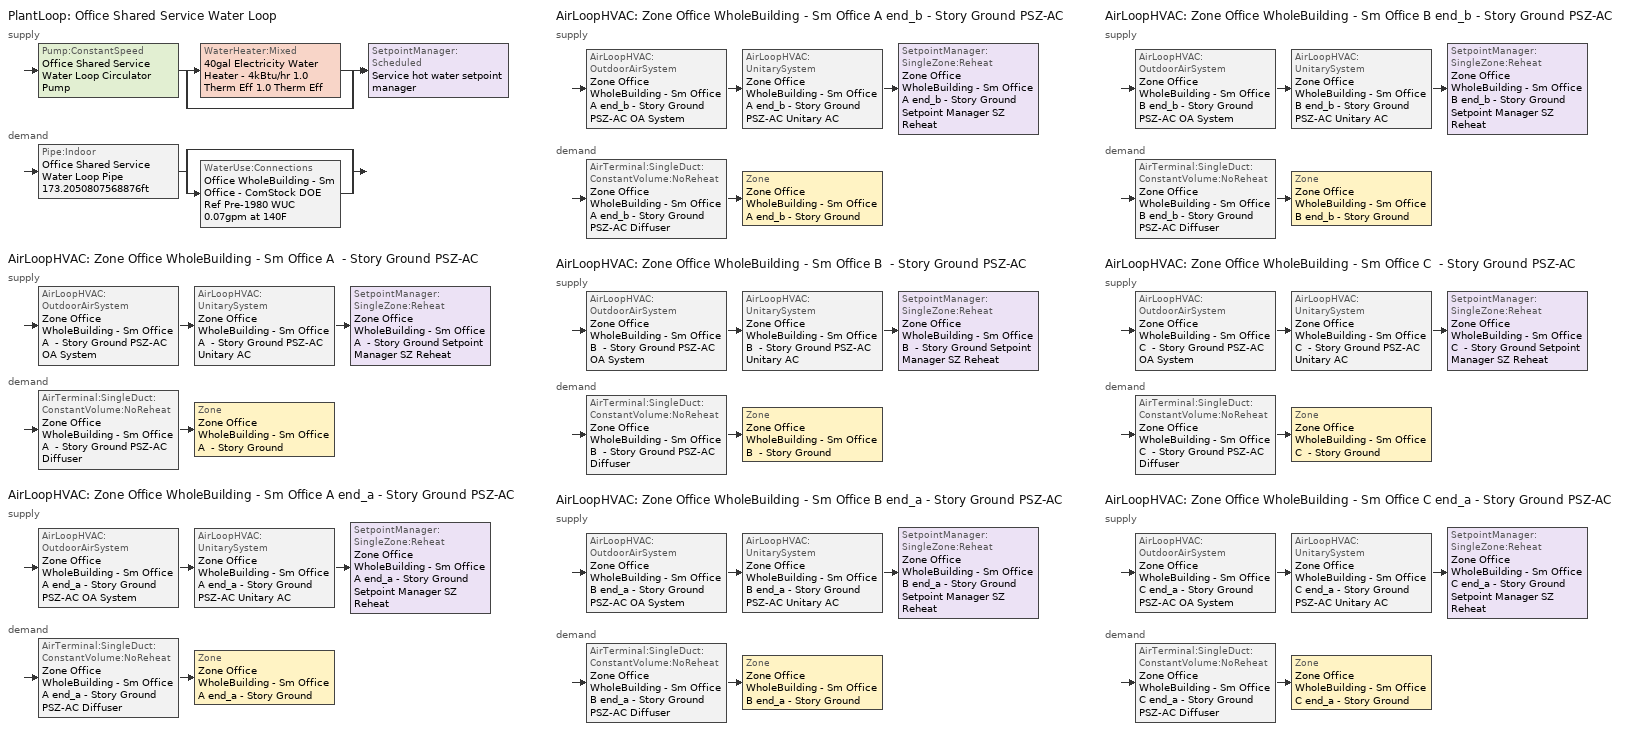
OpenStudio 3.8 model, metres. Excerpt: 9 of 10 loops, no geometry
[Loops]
PlantLoop 'Office Shared Service Water Loop'
 supply: Pump:ConstantSpeed 'Office Shared Service Water Loop Circulator Pump' > split
  | WaterHeater:Mixed '40gal Electricity Water Heater - 4kBtu/hr 1.0 Therm Eff 1.0 Therm Eff'
  | bypass
  join > SetpointManager:Scheduled 'Service hot water setpoint manager'
 demand: Pipe:Indoor 'Office Shared Service Water Loop Pipe 173.2050807568876ft' > split
  | bypass
  | WaterUse:Connections 'Office WholeBuilding - Sm Office - ComStock DOE Ref Pre-1980 WUC 0.07gpm at 140F'
AirLoopHVAC 'Zone Office WholeBuilding - Sm Office A  - Story Ground PSZ-AC'
 supply: AirLoopHVAC:OutdoorAirSystem 'Zone Office WholeBuilding - Sm Office A  - Story Ground PSZ-AC OA System' > AirLoopHVAC:UnitarySystem 'Zone Office WholeBuilding - Sm Office A  - Story Ground PSZ-AC Unitary AC' > SetpointManager:SingleZone:Reheat 'Zone Office WholeBuilding - Sm Office A  - Story Ground Setpoint Manager SZ Reheat'
 demand: AirTerminal:SingleDuct:ConstantVolume:NoReheat 'Zone Office WholeBuilding - Sm Office A  - Story Ground PSZ-AC Diffuser' > Zone 'Zone Office WholeBuilding - Sm Office A  - Story Ground'
AirLoopHVAC 'Zone Office WholeBuilding - Sm Office A end_a - Story Ground PSZ-AC'
 supply: AirLoopHVAC:OutdoorAirSystem 'Zone Office WholeBuilding - Sm Office A end_a - Story Ground PSZ-AC OA System' > AirLoopHVAC:UnitarySystem 'Zone Office WholeBuilding - Sm Office A end_a - Story Ground PSZ-AC Unitary AC' > SetpointManager:SingleZone:Reheat 'Zone Office WholeBuilding - Sm Office A end_a - Story Ground Setpoint Manager SZ Reheat'
 demand: AirTerminal:SingleDuct:ConstantVolume:NoReheat 'Zone Office WholeBuilding - Sm Office A end_a - Story Ground PSZ-AC Diffuser' > Zone 'Zone Office WholeBuilding - Sm Office A end_a - Story Ground'
AirLoopHVAC 'Zone Office WholeBuilding - Sm Office A end_b - Story Ground PSZ-AC'
 supply: AirLoopHVAC:OutdoorAirSystem 'Zone Office WholeBuilding - Sm Office A end_b - Story Ground PSZ-AC OA System' > AirLoopHVAC:UnitarySystem 'Zone Office WholeBuilding - Sm Office A end_b - Story Ground PSZ-AC Unitary AC' > SetpointManager:SingleZone:Reheat 'Zone Office WholeBuilding - Sm Office A end_b - Story Ground Setpoint Manager SZ Reheat'
 demand: AirTerminal:SingleDuct:ConstantVolume:NoReheat 'Zone Office WholeBuilding - Sm Office A end_b - Story Ground PSZ-AC Diffuser' > Zone 'Zone Office WholeBuilding - Sm Office A end_b - Story Ground'
AirLoopHVAC 'Zone Office WholeBuilding - Sm Office B  - Story Ground PSZ-AC'
 supply: AirLoopHVAC:OutdoorAirSystem 'Zone Office WholeBuilding - Sm Office B  - Story Ground PSZ-AC OA System' > AirLoopHVAC:UnitarySystem 'Zone Office WholeBuilding - Sm Office B  - Story Ground PSZ-AC Unitary AC' > SetpointManager:SingleZone:Reheat 'Zone Office WholeBuilding - Sm Office B  - Story Ground Setpoint Manager SZ Reheat'
 demand: AirTerminal:SingleDuct:ConstantVolume:NoReheat 'Zone Office WholeBuilding - Sm Office B  - Story Ground PSZ-AC Diffuser' > Zone 'Zone Office WholeBuilding - Sm Office B  - Story Ground'
AirLoopHVAC 'Zone Office WholeBuilding - Sm Office B end_a - Story Ground PSZ-AC'
 supply: AirLoopHVAC:OutdoorAirSystem 'Zone Office WholeBuilding - Sm Office B end_a - Story Ground PSZ-AC OA System' > AirLoopHVAC:UnitarySystem 'Zone Office WholeBuilding - Sm Office B end_a - Story Ground PSZ-AC Unitary AC' > SetpointManager:SingleZone:Reheat 'Zone Office WholeBuilding - Sm Office B end_a - Story Ground Setpoint Manager SZ Reheat'
 demand: AirTerminal:SingleDuct:ConstantVolume:NoReheat 'Zone Office WholeBuilding - Sm Office B end_a - Story Ground PSZ-AC Diffuser' > Zone 'Zone Office WholeBuilding - Sm Office B end_a - Story Ground'
AirLoopHVAC 'Zone Office WholeBuilding - Sm Office B end_b - Story Ground PSZ-AC'
 supply: AirLoopHVAC:OutdoorAirSystem 'Zone Office WholeBuilding - Sm Office B end_b - Story Ground PSZ-AC OA System' > AirLoopHVAC:UnitarySystem 'Zone Office WholeBuilding - Sm Office B end_b - Story Ground PSZ-AC Unitary AC' > SetpointManager:SingleZone:Reheat 'Zone Office WholeBuilding - Sm Office B end_b - Story Ground Setpoint Manager SZ Reheat'
 demand: AirTerminal:SingleDuct:ConstantVolume:NoReheat 'Zone Office WholeBuilding - Sm Office B end_b - Story Ground PSZ-AC Diffuser' > Zone 'Zone Office WholeBuilding - Sm Office B end_b - Story Ground'
AirLoopHVAC 'Zone Office WholeBuilding - Sm Office C  - Story Ground PSZ-AC'
 supply: AirLoopHVAC:OutdoorAirSystem 'Zone Office WholeBuilding - Sm Office C  - Story Ground PSZ-AC OA System' > AirLoopHVAC:UnitarySystem 'Zone Office WholeBuilding - Sm Office C  - Story Ground PSZ-AC Unitary AC' > SetpointManager:SingleZone:Reheat 'Zone Office WholeBuilding - Sm Office C  - Story Ground Setpoint Manager SZ Reheat'
 demand: AirTerminal:SingleDuct:ConstantVolume:NoReheat 'Zone Office WholeBuilding - Sm Office C  - Story Ground PSZ-AC Diffuser' > Zone 'Zone Office WholeBuilding - Sm Office C  - Story Ground'
AirLoopHVAC 'Zone Office WholeBuilding - Sm Office C end_a - Story Ground PSZ-AC'
 supply: AirLoopHVAC:OutdoorAirSystem 'Zone Office WholeBuilding - Sm Office C end_a - Story Ground PSZ-AC OA System' > AirLoopHVAC:UnitarySystem 'Zone Office WholeBuilding - Sm Office C end_a - Story Ground PSZ-AC Unitary AC' > SetpointManager:SingleZone:Reheat 'Zone Office WholeBuilding - Sm Office C end_a - Story Ground Setpoint Manager SZ Reheat'
 demand: AirTerminal:SingleDuct:ConstantVolume:NoReheat 'Zone Office WholeBuilding - Sm Office C end_a - Story Ground PSZ-AC Diffuser' > Zone 'Zone Office WholeBuilding - Sm Office C end_a - Story Ground'
[SizingPeriod:DesignDay] Barometric Pressure {Pa}=101229; Rain Indicator=No; Snow Indicator=No; Day of Month=21; Daylight Saving Time Indicator=No; Humidity Condition Type=Wetbulb; Dry-Bulb Temperature Range Modifier Type=DefaultMultipliers
Name | Maximum Dry-Bulb Temperature {C} | Daily Dry-Bulb Temperature Range {deltaC} | Wind Speed {m/s} | Wind Direction {deg} | Sky Clearness | Month | Day Type | Wetbulb or DewPoint at Maximum Dry-Bulb {C} | Solar Model Indicator | ASHRAE Clear Sky Optical Depth for Beam Irradiance | ASHRAE Clear Sky Optical Depth for Diffuse Irradiance
Mobile Downtown Ann Htg 99% Condns DB 1 | 0.9 | 0 | 3.1 | 350 | 0 | 1 | WinterDesignDay | 0.9 | ASHRAEClearSky
Mobile Downtown Ann Htg 99.6% Condns DB 1 | -2 | 0 | 3.1 | 350 | 0 | 1 | WinterDesignDay | -2 | ASHRAEClearSky
Mobile Downtown Ann Htg Wind 99% Condns WS=>MCDB 1 | 9.7 | 0 | 9.2 | 350 | 0 | 1 | WinterDesignDay | 9.7 | ASHRAEClearSky
Mobile Downtown April .4% Condns DB=>MCWB 1 | 28.8 | 9.9 | 3.3 | 160 |  | 4 | SummerDesignDay | 21.3 | ASHRAETau | 0.377 | 2.407
Mobile Downtown April .4% Condns WB=>MCDB 1 | 26.5 | 9.9 | 3.3 | 160 |  | 4 | SummerDesignDay | 23.6 | ASHRAETau | 0.377 | 2.407
Mobile Downtown August .4% Condns DB=>MCWB 1 | 35.2 | 8.6 | 3.3 | 160 |  | 8 | SummerDesignDay | 26.5 | ASHRAETau | 0.428 | 2.327
Mobile Downtown August .4% Condns WB=>MCDB 1 | 32.6 | 8.6 | 3.3 | 160 |  | 8 | SummerDesignDay | 28.5 | ASHRAETau | 0.428 | 2.327
Mobile Downtown December .4% Condns DB=>MCWB 1 | 24.2 | 9.9 | 3.3 | 160 |  | 12 | SummerDesignDay | 20.3 | ASHRAETau | 0.366 | 2.597
Mobile Downtown December .4% Condns WB=>MCDB 1 | 23.6 | 9.9 | 3.3 | 160 |  | 12 | SummerDesignDay | 22.2 | ASHRAETau | 0.366 | 2.597
Mobile Downtown February .4% Condns DB=>MCWB 1 | 23.9 | 10.1 | 3.3 | 160 |  | 2 | SummerDesignDay | 17.7 | ASHRAETau | 0.358 | 2.575
Mobile Downtown February .4% Condns WB=>MCDB 1 | 22.2 | 10.1 | 3.3 | 160 |  | 2 | SummerDesignDay | 20.2 | ASHRAETau | 0.358 | 2.575
Mobile Downtown January .4% Condns DB=>MCWB 1 | 22.5 | 9.8 | 3.3 | 160 |  | 1 | SummerDesignDay | 18.6 | ASHRAETau | 0.362 | 2.607
Mobile Downtown January .4% Condns WB=>MCDB 1 | 21.5 | 9.8 | 3.3 | 160 |  | 1 | SummerDesignDay | 20.5 | ASHRAETau | 0.362 | 2.607
Mobile Downtown July .4% Condns DB=>MCWB 1 | 35.2 | 8.5 | 3.3 | 160 |  | 7 | SummerDesignDay | 25.9 | ASHRAETau | 0.455 | 2.213
Mobile Downtown July .4% Condns WB=>MCDB 1 | 32.2 | 8.5 | 3.3 | 160 |  | 7 | SummerDesignDay | 28 | ASHRAETau | 0.455 | 2.213
Mobile Downtown June .4% Condns DB=>MCWB 1 | 35.1 | 8.7 | 3.3 | 160 |  | 6 | SummerDesignDay | 24.9 | ASHRAETau | 0.392 | 2.383
Mobile Downtown June .4% Condns WB=>MCDB 1 | 32.1 | 8.7 | 3.3 | 160 |  | 6 | SummerDesignDay | 27.7 | ASHRAETau | 0.392 | 2.383
Mobile Downtown March .4% Condns DB=>MCWB 1 | 27 | 10.3 | 3.3 | 160 |  | 3 | SummerDesignDay | 18.3 | ASHRAETau | 0.368 | 2.506
Mobile Downtown March .4% Condns WB=>MCDB 1 | 23.6 | 10.3 | 3.3 | 160 |  | 3 | SummerDesignDay | 21.8 | ASHRAETau | 0.368 | 2.506
Mobile Downtown May .4% Condns DB=>MCWB 1 | 32.8 | 9.5 | 3.3 | 160 |  | 5 | SummerDesignDay | 22 | ASHRAETau | 0.371 | 2.408
[Construction]
Copper pipe 0.75in type L with 0.5in fiberglass batt: Fiberglass batt 0.5in, Copper pipe 0.75in type L
[Material] Roughness=Smooth; Thermal Absorptance=0.9; Solar Absorptance=0.7; Visible Absorptance=0.7
Name | Thickness {m} | Conductivity {W/m-K} | Density {kg/m3} | Specific Heat {J/kg-K}
Copper pipe 0.75in type L | 0.001143 | 386 | 8906.27 | 385.1856
Fiberglass batt 0.5in | 0.0127 | 0.0663448 | 11.2129 | 837.36
[Sizing:Zone] Zone Cooling Design Supply Air Temperature Input Method=SupplyAirTemperature; Zone Cooling Design Supply Air Temperature {C}=12.7778; Zone Cooling Design Supply Air Temperature Difference {deltaC}=11.11; Zone Heating Design Supply Air Temperature Input Method=SupplyAirTemperature; Zone Heating Design Supply Air Temperature {C}=50; Zone Heating Design Supply Air Temperature Difference {deltaC}=11.11; Zone Cooling Design Supply Air Humidity Ratio {kg-H2O/kg-air}=0.0085; Zone Heating Design Supply Air Humidity Ratio {kg-H2O/kg-air}=0.008; Cooling Design Air Flow Method=DesignDay; Heating Design Air Flow Method=DesignDay; Account for Dedicated Outdoor Air System=No; Dedicated Outdoor Air System Control Strategy=NeutralSupplyAir; Dedicated Outdoor Air Low Setpoint Temperature for Design {C}=autosize; Dedicated Outdoor Air High Setpoint Temperature for Design {C}=autosize; Zone Load Sizing Method=Sensible Load Only No Latent Load; Zone Latent Cooling Design Supply Air Humidity Ratio Input Method=HumidityRatioDifference; Zone Cooling Design Supply Air Humidity Ratio Difference {kgWater/kgDryAir}=0.005; Zone Latent Heating Design Supply Air Humidity Ratio Input Method=HumidityRatioDifference; Zone Humidification Design Supply Air Humidity Ratio Difference {kgWater/kgDryAir}=0.005
Zone Office WholeBuilding - Sm Office A end_a - Story Ground; Zone Office WholeBuilding - Sm Office B end_a - Story Ground; Zone Office WholeBuilding - Sm Office C end_a - Story Ground; Zone Office WholeBuilding - Sm Office A  - Story Ground; Zone Office WholeBuilding - Sm Office B  - Story Ground; Zone Office WholeBuilding - Sm Office C  - Story Ground; Zone Office WholeBuilding - Sm Office A end_b - Story Ground; Zone Office WholeBuilding - Sm Office B end_b - Story Ground
[Zone equipment]
Zone Office WholeBuilding - Sm Office A end_a - Story Ground: Zone Office WholeBuilding - Sm Office A end_a - Story Ground PSZ-AC Diffuser
Zone Office WholeBuilding - Sm Office B end_a - Story Ground: Zone Office WholeBuilding - Sm Office B end_a - Story Ground PSZ-AC Diffuser
Zone Office WholeBuilding - Sm Office C end_a - Story Ground: Zone Office WholeBuilding - Sm Office C end_a - Story Ground PSZ-AC Diffuser
Zone Office WholeBuilding - Sm Office A  - Story Ground: Zone Office WholeBuilding - Sm Office A  - Story Ground PSZ-AC Diffuser
Zone Office WholeBuilding - Sm Office B  - Story Ground: Zone Office WholeBuilding - Sm Office B  - Story Ground PSZ-AC Diffuser
Zone Office WholeBuilding - Sm Office C  - Story Ground: Zone Office WholeBuilding - Sm Office C  - Story Ground PSZ-AC Diffuser
Zone Office WholeBuilding - Sm Office A end_b - Story Ground: Zone Office WholeBuilding - Sm Office A end_b - Story Ground PSZ-AC Diffuser
Zone Office WholeBuilding - Sm Office B end_b - Story Ground: Zone Office WholeBuilding - Sm Office B end_b - Story Ground PSZ-AC Diffuser
[WaterUse:Connections]
Office WholeBuilding - Sm Office - ComStock DOE Ref Pre-1980 WUC 0.07gpm at 140F: Drain Water Heat Exchanger Type=None; Drain Water Heat Exchanger Destination=Plant; Water Use Equipment Name 1=Office WholeBuilding - Sm Office - ComStock DOE Ref Pre-1980 Service Water Use 0.07gpm at 140F
[WaterUse:Equipment:Definition]
Office WholeBuilding - Sm Office - ComStock DOE Ref Pre-1980 Service Water Use Def 0.07gpm: Peak Flow Rate {m3/s}=4.30004e-06; Target Temperature Schedule=Mixed Water At Faucet Temp - 140F; Sensible Fraction Schedule=Fraction Sensible - 0.2; Latent Fraction Schedule=Fraction Latent - 0.05
[WaterUse:Equipment]
Office WholeBuilding - Sm Office - ComStock DOE Ref Pre-1980 Service Water Use 0.07gpm at 140F: Water Use Equipment Definition=Office WholeBuilding - Sm Office - ComStock DOE Ref Pre-1980 Service Water Use Def 0.07gpm; Flow Rate Fraction Schedule=OfficeSmall BLDG_SWH_SCH
[PlantLoop]
Office Shared Service Water Loop: Glycol Concentration=0; Maximum Loop Temperature {C}=60; Minimum Loop Temperature {C}=10; Maximum Loop Flow Rate {m3/s}=4.30004e-06; Plant Loop Volume {m3}=0.000516005; Load Distribution Scheme=Optimal
[Sizing:Plant]
Office Shared Service Water Loop: Loop Type=Heating; Design Loop Exit Temperature {C}=60; Loop Design Temperature Difference {deltaC}=5; Sizing Option=NonCoincident; Zone Timesteps in Averaging Window=1; Coincident Sizing Factor Mode=None
[SetpointManager:Scheduled]
Service hot water setpoint manager: Control Variable=Temperature; Schedule=Service Water Loop Temp - 140F; Setpoint Node or NodeList=Office Shared Service Water Loop Supply Outlet Node
[Pump:ConstantSpeed]
Office Shared Service Water Loop Circulator Pump: Rated Flow Rate {m3/s}=4.30004e-06; Rated Pump Head {Pa}=29890.7; Rated Power Consumption {W}=0.235405; Motor Efficiency=0.7; Fraction of Motor Inefficiencies to Fluid Stream=0; Pump Control Type=Intermittent; Design Power Sizing Method=PowerPerFlowPerPressure; Design Electric Power per Unit Flow Rate {W/(m3/s)}=348701.1; Design Shaft Power per Unit Flow Rate per Unit Head {W-s/m3-Pa}=1.28205
[WaterHeater:Mixed]
40gal Electricity Water Heater - 4kBtu/hr 1.0 Therm Eff 1.0 Therm Eff: Tank Volume {m3}=0.151416; Setpoint Temperature Schedule=Service Water Loop Temp - 140F; Deadband Temperature Difference {deltaC}=2; Maximum Temperature Limit {C}=60; Heater Control Type=Cycle; Heater Maximum Capacity {W}=1258.42; Heater Fuel Type=Electricity; Heater Thermal Efficiency=1; Off Cycle Parasitic Fuel Consumption Rate {W}=0; Off Cycle Parasitic Fuel Type=Electricity; Off Cycle Parasitic Heat Fraction to Tank=0; On Cycle Parasitic Fuel Consumption Rate {W}=0; On Cycle Parasitic Fuel Type=Electricity; On Cycle Parasitic Heat Fraction to Tank=0; Ambient Temperature Indicator=Schedule; Ambient Temperature Schedule=Water Heater Ambient Temp Schedule - 70.0f; Off Cycle Loss Coefficient to Ambient Temperature {W/K}=1.87331; On Cycle Loss Coefficient to Ambient Temperature {W/K}=1.87331; Use Side Effectiveness=1; Source Side Effectiveness=1; Use Side Design Flow Rate {m3/s}=autosize; Source Side Design Flow Rate {m3/s}=autosize; Indirect Water Heating Recovery Time {hr}=1.5; Source Side Flow Control Mode=IndirectHeatPrimarySetpoint
[WaterHeater:Sizing]
40gal Electricity Water Heater - 4kBtu/hr 1.0 Therm Eff 1.0 Therm Eff: Design Mode=PeakDraw; Time Storage Can Meet Peak Draw {hr}=0.538503; Time for Tank Recovery {hr}=0; Nominal Tank Volume for Autosizing Plant Connections {m3}=1
[Pipe:Indoor]
Office Shared Service Water Loop Pipe 173.2050807568876ft: Construction=Copper pipe 0.75in type L with 0.5in fiberglass batt; Environment Type=Schedule; Ambient Temperature Schedule=Temporary Pipe Indoor Ambient Temp 93.0F; Ambient Air Velocity Schedule=Office Shared Service Water Loop Piping Air Velocity - 0.67mph; Pipe Inside Diameter {m}=0.019939; Pipe Length {m}=52.7929
[AirLoopHVAC] Design Return Air Flow Fraction of Supply Air Flow=1
Name | Availability Schedule | Design Supply Air Flow Rate {m3/s}
Zone Office WholeBuilding - Sm Office A  - Story Ground PSZ-AC | Zone Office WholeBuilding - Sm Office A  - Story Ground PSZ-AC_constant_night_fan_schedule | 0.681288
Zone Office WholeBuilding - Sm Office A end_a - Story Ground PSZ-AC | Zone Office WholeBuilding - Sm Office A end_a - Story Ground PSZ-AC_constant_night_fan_schedule | 0.153279
Zone Office WholeBuilding - Sm Office A end_b - Story Ground PSZ-AC | Zone Office WholeBuilding - Sm Office A end_b - Story Ground PSZ-AC_constant_night_fan_schedule | 0.145256
Zone Office WholeBuilding - Sm Office B  - Story Ground PSZ-AC | Zone Office WholeBuilding - Sm Office B  - Story Ground PSZ-AC_constant_night_fan_schedule | 0.843663
Zone Office WholeBuilding - Sm Office B end_a - Story Ground PSZ-AC | Zone Office WholeBuilding - Sm Office B end_a - Story Ground PSZ-AC_constant_night_fan_schedule | 0.245352
Zone Office WholeBuilding - Sm Office B end_b - Story Ground PSZ-AC | Zone Office WholeBuilding - Sm Office B end_b - Story Ground PSZ-AC_constant_night_fan_schedule | 0.205702
Zone Office WholeBuilding - Sm Office C  - Story Ground PSZ-AC | Zone Office WholeBuilding - Sm Office C  - Story Ground PSZ-AC_constant_night_fan_schedule | 0.652235
Zone Office WholeBuilding - Sm Office C end_a - Story Ground PSZ-AC | Zone Office WholeBuilding - Sm Office C end_a - Story Ground PSZ-AC_constant_night_fan_schedule | 0.159586
[Sizing:System] Type of Load to Size On=Sensible; Central Heating Maximum System Air Flow Ratio=1; Preheat Design Temperature {C}=7.22222; Preheat Design Humidity Ratio {kg-H2O/kg-Air}=0.008; Precool Design Temperature {C}=12.7778; Precool Design Humidity Ratio {kg-H2O/kg-Air}=0.008; Central Cooling Design Supply Air Temperature {C}=12.7778; Central Heating Design Supply Air Temperature {C}=50; Sizing Option=Coincident; 100% Outdoor Air in Cooling=No; 100% Outdoor Air in Heating=No; Central Cooling Design Supply Air Humidity Ratio {kg-H2O/kg-Air}=0.0085; Central Heating Design Supply Air Humidity Ratio {kg-H2O/kg-Air}=0.008; Cooling Design Air Flow Method=DesignDay; Heating Design Air Flow Method=DesignDay; System Outdoor Air Method=ZoneSum; Zone Maximum Outdoor Air Fraction=1; Cooling Supply Air Flow Rate Per Floor Area {m3/s-m2}=0.00996765; Cooling Fraction of Autosized Cooling Supply Air Flow Rate=1; Cooling Supply Air Flow Rate Per Unit Cooling Capacity {m3/s-W}=3.94755e-05; Heating Supply Air Flow Rate Per Floor Area {m3/s-m2}=0.00996765; Heating Fraction of Autosized Heating Supply Air Flow Rate=1; Heating Fraction of Autosized Cooling Supply Air Flow Rate=1; Heating Supply Air Flow Rate Per Unit Heating Capacity {m3/s-W}=3.15882e-05; Cooling Design Capacity Method=CoolingDesignCapacity; Cooling Design Capacity Per Floor Area {W/m2}=234.7; Fraction of Autosized Cooling Design Capacity=1; Heating Design Capacity Method=HeatingDesignCapacity; Heating Design Capacity Per Floor Area {W/m2}=157; Fraction of Autosized Heating Design Capacity=1; Central Cooling Capacity Control Method=OnOff; Occupant Diversity=1
Name | Design Outdoor Air Flow Rate {m3/s} | Cooling Design Capacity {W} | Heating Design Capacity {W}
Zone Office WholeBuilding - Sm Office A  - Story Ground PSZ-AC | 0.681288 | 9926.13 | 6799.46
Zone Office WholeBuilding - Sm Office A end_a - Story Ground PSZ-AC | 0.153279 | 2183.29 | 1523.77
Zone Office WholeBuilding - Sm Office A end_b - Story Ground PSZ-AC | 0.145256 | 2076.85 | 1522.12
Zone Office WholeBuilding - Sm Office B  - Story Ground PSZ-AC | 0.843663 | 13179.12 | 8994.13
Zone Office WholeBuilding - Sm Office B end_a - Story Ground PSZ-AC | 0.245352 | 3562.98 | 2331.31
Zone Office WholeBuilding - Sm Office B end_b - Story Ground PSZ-AC | 0.205702 | 3015.24 | 2327.72
Zone Office WholeBuilding - Sm Office C  - Story Ground PSZ-AC | 0.652235 | 9533.97 | 6788.9
Zone Office WholeBuilding - Sm Office C end_a - Story Ground PSZ-AC | 0.159586 | 2272.92 | 1522.12
[SetpointManager:SingleZone:Reheat] Minimum Supply Air Temperature {C}=12.7778; Maximum Supply Air Temperature {C}=50
Name | Control Zone | Setpoint Node or NodeList
Zone Office WholeBuilding - Sm Office A  - Story Ground Setpoint Manager SZ Reheat | Zone Office WholeBuilding - Sm Office A  - Story Ground | Zone Office WholeBuilding - Sm Office A  - Story Ground PSZ-AC Supply Outlet Node
Zone Office WholeBuilding - Sm Office A end_a - Story Ground Setpoint Manager SZ Reheat | Zone Office WholeBuilding - Sm Office A end_a - Story Ground | Zone Office WholeBuilding - Sm Office A end_a - Story Ground PSZ-AC Supply Outlet Node
Zone Office WholeBuilding - Sm Office A end_b - Story Ground Setpoint Manager SZ Reheat | Zone Office WholeBuilding - Sm Office A end_b - Story Ground | Zone Office WholeBuilding - Sm Office A end_b - Story Ground PSZ-AC Supply Outlet Node
Zone Office WholeBuilding - Sm Office B  - Story Ground Setpoint Manager SZ Reheat | Zone Office WholeBuilding - Sm Office B  - Story Ground | Zone Office WholeBuilding - Sm Office B  - Story Ground PSZ-AC Supply Outlet Node
Zone Office WholeBuilding - Sm Office B end_a - Story Ground Setpoint Manager SZ Reheat | Zone Office WholeBuilding - Sm Office B end_a - Story Ground | Zone Office WholeBuilding - Sm Office B end_a - Story Ground PSZ-AC Supply Outlet Node
Zone Office WholeBuilding - Sm Office B end_b - Story Ground Setpoint Manager SZ Reheat | Zone Office WholeBuilding - Sm Office B end_b - Story Ground | Zone Office WholeBuilding - Sm Office B end_b - Story Ground PSZ-AC Supply Outlet Node
Zone Office WholeBuilding - Sm Office C  - Story Ground Setpoint Manager SZ Reheat | Zone Office WholeBuilding - Sm Office C  - Story Ground | Zone Office WholeBuilding - Sm Office C  - Story Ground PSZ-AC Supply Outlet Node
Zone Office WholeBuilding - Sm Office C end_a - Story Ground Setpoint Manager SZ Reheat | Zone Office WholeBuilding - Sm Office C end_a - Story Ground | Zone Office WholeBuilding - Sm Office C end_a - Story Ground PSZ-AC Supply Outlet Node
[Coil:Heating:Electric] Efficiency=1
Name | Availability Schedule | Nominal Capacity {W}
Zone Office WholeBuilding - Sm Office A  - Story Ground PSZ-AC Electric Htg Coil | Always On Discrete | 27280.5
Zone Office WholeBuilding - Sm Office A  - Story Ground PSZ-AC No Heat; Zone Office WholeBuilding - Sm Office A end_a - Story Ground PSZ-AC No Heat; Zone Office WholeBuilding - Sm Office A end_b - Story Ground PSZ-AC No Heat; Zone Office WholeBuilding - Sm Office B  - Story Ground PSZ-AC No Heat; Zone Office WholeBuilding - Sm Office B end_a - Story Ground PSZ-AC No Heat; Zone Office WholeBuilding - Sm Office B end_b - Story Ground PSZ-AC No Heat; Zone Office WholeBuilding - Sm Office C  - Story Ground PSZ-AC No Heat; Zone Office WholeBuilding - Sm Office C end_a - Story Ground PSZ-AC No Heat | Always Off Discrete | 0
Zone Office WholeBuilding - Sm Office A end_a - Story Ground PSZ-AC Electric Htg Coil | Always On Discrete | 6033.99
Zone Office WholeBuilding - Sm Office A end_b - Story Ground PSZ-AC Electric Htg Coil | Always On Discrete | 5732.18
Zone Office WholeBuilding - Sm Office B  - Story Ground PSZ-AC Electric Htg Coil | Always On Discrete | 35177.4
Zone Office WholeBuilding - Sm Office B end_a - Story Ground PSZ-AC Electric Htg Coil | Always On Discrete | 9787.56
Zone Office WholeBuilding - Sm Office B end_b - Story Ground PSZ-AC Electric Htg Coil | Always On Discrete | 8296.1
Zone Office WholeBuilding - Sm Office C  - Story Ground PSZ-AC Electric Htg Coil | Always On Discrete | 26187.7
Zone Office WholeBuilding - Sm Office C end_a - Story Ground PSZ-AC Electric Htg Coil | Always On Discrete | 6271.22
[Coil:Cooling:DX:SingleSpeed] Availability Schedule=Always On Discrete; Rated Evaporator Fan Power Per Volume Flow Rate 2017 {W/(m3/s)}=773.3; Rated Evaporator Fan Power Per Volume Flow Rate 2023 {W/(m3/s)}=934.4; Total Cooling Capacity Function of Temperature Curve=PSZ-AC_Unitary_PackagecoolCapFT; Total Cooling Capacity Function of Flow Fraction Curve=PSZ-AC_Unitary_PackagecoolFFF; Energy Input Ratio Function of Temperature Curve=PSZ-AC DX Unitary Package EIRFT; Energy Input Ratio Function of Flow Fraction Curve=PSZ-AC_Unitary_PackagecoolEIRFFF; Part Load Fraction Correlation Curve=PSZ-AC_Unitary_PackagecoolPLR; Minimum Outdoor Dry-Bulb Temperature for Compressor Operation {C}=-25; Nominal Time for Condensate Removal to Begin {s}=0; Ratio of Initial Moisture Evaporation Rate and Steady State Latent Capacity=0; Maximum Cycling Rate {cycles/hr}=0; Latent Capacity Time Constant {s}=0; Condenser Type=AirCooled; Evaporative Condenser Effectiveness=0.9; Evaporative Condenser Air Flow Rate {m3/s}=autosize; Evaporative Condenser Pump Rated Power Consumption {W}=autosize; Crankcase Heater Capacity {W}=0; Maximum Outdoor Dry-Bulb Temperature for Crankcase Heater Operation {C}=10; Basin Heater Capacity {W/K}=0; Basin Heater Setpoint Temperature {C}=2
Name | Rated Total Cooling Capacity {W} | Rated Sensible Heat Ratio | Rated COP {W/W} | Rated Air Flow Rate {m3/s}
Zone Office WholeBuilding - Sm Office A  - Story Ground PSZ-AC 1spd DX AC Clg Coil 60kBtu/hr 11.06SEER 61kBtu/hr 14.0SEER | 14376.4 | 0.755411 | 4.11713 | 0.681288
Zone Office WholeBuilding - Sm Office A end_a - Story Ground PSZ-AC 1spd DX AC Clg Coil 12kBtu/hr 11.06SEER 12kBtu/hr 14.0SEER | 2878.47 | 0.800081 | 4.11713 | 0.153279
Zone Office WholeBuilding - Sm Office A end_b - Story Ground PSZ-AC 1spd DX AC Clg Coil 12kBtu/hr 11.06SEER 12kBtu/hr 14.0SEER | 2919.89 | 0.773761 | 4.11713 | 0.145256
Zone Office WholeBuilding - Sm Office B  - Story Ground PSZ-AC 1spd DX AC Clg Coil 86kBtu/hr 9.63EER 87kBtu/hr 11.0EER | 19129.7 | 0.730406 | 3.79883 | 0.843663
Zone Office WholeBuilding - Sm Office B end_a - Story Ground PSZ-AC 1spd DX AC Clg Coil 21kBtu/hr 11.06SEER 21kBtu/hr 14.0SEER | 5132.45 | 0.758935 | 4.11713 | 0.245352
Zone Office WholeBuilding - Sm Office B end_b - Story Ground PSZ-AC 1spd DX AC Clg Coil 18kBtu/hr 11.06SEER 18kBtu/hr 14.0SEER | 4203.92 | 0.767794 | 4.11713 | 0.205702
Zone Office WholeBuilding - Sm Office C  - Story Ground PSZ-AC 1spd DX AC Clg Coil 56kBtu/hr 11.06SEER 56kBtu/hr 14.0SEER | 13184.3 | 0.772078 | 4.11713 | 0.652235
Zone Office WholeBuilding - Sm Office C end_a - Story Ground PSZ-AC 1spd DX AC Clg Coil 13kBtu/hr 11.06SEER 13kBtu/hr 14.0SEER | 3151.82 | 0.781152 | 4.11713 | 0.159586
[Fan:OnOff] Availability Schedule=Always On Discrete; Pressure Rise {Pa}=622.722; Motor In Airstream Fraction=1
Name | Fan Total Efficiency | Maximum Flow Rate {m3/s} | Motor Efficiency | Fan Power Ratio Function of Speed Ratio Curve | Fan Efficiency Ratio Function of Speed Ratio Curve
Zone Office WholeBuilding - Sm Office A  - Story Ground PSZ-AC Fan | 0.56225 | 0.681288 | 0.865 | Fan On Off Power Curve | Fan On Off Efficiency Curve
Zone Office WholeBuilding - Sm Office A end_a - Story Ground PSZ-AC Fan | 0.55575 | 0.153279 | 0.855 | Fan On Off Power Curve 1 | Fan On Off Efficiency Curve 1
Zone Office WholeBuilding - Sm Office A end_b - Story Ground PSZ-AC Fan | 0.55575 | 0.145256 | 0.855 | Fan On Off Power Curve 2 | Fan On Off Efficiency Curve 2
Zone Office WholeBuilding - Sm Office B  - Story Ground PSZ-AC Fan | 0.56225 | 0.843663 | 0.865 | Fan On Off Power Curve 3 | Fan On Off Efficiency Curve 3
Zone Office WholeBuilding - Sm Office B end_a - Story Ground PSZ-AC Fan | 0.55575 | 0.245352 | 0.855 | Fan On Off Power Curve 4 | Fan On Off Efficiency Curve 4
Zone Office WholeBuilding - Sm Office B end_b - Story Ground PSZ-AC Fan | 0.55575 | 0.205702 | 0.855 | Fan On Off Power Curve 5 | Fan On Off Efficiency Curve 5
Zone Office WholeBuilding - Sm Office C  - Story Ground PSZ-AC Fan | 0.56225 | 0.652235 | 0.865 | Fan On Off Power Curve 6 | Fan On Off Efficiency Curve 6
Zone Office WholeBuilding - Sm Office C end_a - Story Ground PSZ-AC Fan | 0.55575 | 0.159586 | 0.855 | Fan On Off Power Curve 7 | Fan On Off Efficiency Curve 7
[AirLoopHVAC:UnitarySystem] Control Type=Load; Dehumidification Control Type=None; Availability Schedule=Always On Discrete; Fan Placement=DrawThrough; DX Heating Coil Sizing Ratio=1; Use DOAS DX Cooling Coil=No; DOAS DX Cooling Coil Leaving Minimum Air Temperature {C}=2; Latent Load Control=SensibleOnlyLoadControl; Supply Air Flow Rate Method During Cooling Operation=SupplyAirFlowRate; Supply Air Flow Rate Method During Heating Operation=SupplyAirFlowRate; Supply Air Flow Rate Method When No Cooling or Heating is Required=None; No Load Supply Air Flow Rate Control Set To Low Speed=Yes; Maximum Supply Air Temperature {C}=50; Maximum Outdoor Dry-Bulb Temperature for Supplemental Heater Operation {C}=21; Ancilliary On-Cycle Electric Power {W}=0; Ancilliary Off-Cycle Electric Power {W}=0
Name | Controlling Zone or Thermostat Location | Supply Fan | Supply Air Fan Operating Mode Schedule | Heating Coil | Cooling Coil | Supplemental Heating Coil | Supply Air Flow Rate During Cooling Operation {m3/s} | Supply Air Flow Rate During Heating Operation {m3/s}
Zone Office WholeBuilding - Sm Office A  - Story Ground PSZ-AC Unitary AC | Zone Office WholeBuilding - Sm Office A  - Story Ground | Zone Office WholeBuilding - Sm Office A  - Story Ground PSZ-AC Fan | Zone Office WholeBuilding - Sm Office A  - Story Ground PSZ-AC_constant_night_fan_schedule | Zone Office WholeBuilding - Sm Office A  - Story Ground PSZ-AC Electric Htg Coil | Zone Office WholeBuilding - Sm Office A  - Story Ground PSZ-AC 1spd DX AC Clg Coil 60kBtu/hr 11.06SEER 61kBtu/hr 14.0SEER | Zone Office WholeBuilding - Sm Office A  - Story Ground PSZ-AC No Heat | 0.681288 | 0.681288
Zone Office WholeBuilding - Sm Office A end_a - Story Ground PSZ-AC Unitary AC | Zone Office WholeBuilding - Sm Office A end_a - Story Ground | Zone Office WholeBuilding - Sm Office A end_a - Story Ground PSZ-AC Fan | Zone Office WholeBuilding - Sm Office A end_a - Story Ground PSZ-AC_constant_night_fan_schedule | Zone Office WholeBuilding - Sm Office A end_a - Story Ground PSZ-AC Electric Htg Coil | Zone Office WholeBuilding - Sm Office A end_a - Story Ground PSZ-AC 1spd DX AC Clg Coil 12kBtu/hr 11.06SEER 12kBtu/hr 14.0SEER | Zone Office WholeBuilding - Sm Office A end_a - Story Ground PSZ-AC No Heat | 0.153279 | 0.153279
Zone Office WholeBuilding - Sm Office A end_b - Story Ground PSZ-AC Unitary AC | Zone Office WholeBuilding - Sm Office A end_b - Story Ground | Zone Office WholeBuilding - Sm Office A end_b - Story Ground PSZ-AC Fan | Zone Office WholeBuilding - Sm Office A end_b - Story Ground PSZ-AC_constant_night_fan_schedule | Zone Office WholeBuilding - Sm Office A end_b - Story Ground PSZ-AC Electric Htg Coil | Zone Office WholeBuilding - Sm Office A end_b - Story Ground PSZ-AC 1spd DX AC Clg Coil 12kBtu/hr 11.06SEER 12kBtu/hr 14.0SEER | Zone Office WholeBuilding - Sm Office A end_b - Story Ground PSZ-AC No Heat | 0.145256 | 0.145256
Zone Office WholeBuilding - Sm Office B  - Story Ground PSZ-AC Unitary AC | Zone Office WholeBuilding - Sm Office B  - Story Ground | Zone Office WholeBuilding - Sm Office B  - Story Ground PSZ-AC Fan | Zone Office WholeBuilding - Sm Office B  - Story Ground PSZ-AC_constant_night_fan_schedule | Zone Office WholeBuilding - Sm Office B  - Story Ground PSZ-AC Electric Htg Coil | Zone Office WholeBuilding - Sm Office B  - Story Ground PSZ-AC 1spd DX AC Clg Coil 86kBtu/hr 9.63EER 87kBtu/hr 11.0EER | Zone Office WholeBuilding - Sm Office B  - Story Ground PSZ-AC No Heat | 0.843663 | 0.843663
Zone Office WholeBuilding - Sm Office B end_a - Story Ground PSZ-AC Unitary AC | Zone Office WholeBuilding - Sm Office B end_a - Story Ground | Zone Office WholeBuilding - Sm Office B end_a - Story Ground PSZ-AC Fan | Zone Office WholeBuilding - Sm Office B end_a - Story Ground PSZ-AC_constant_night_fan_schedule | Zone Office WholeBuilding - Sm Office B end_a - Story Ground PSZ-AC Electric Htg Coil | Zone Office WholeBuilding - Sm Office B end_a - Story Ground PSZ-AC 1spd DX AC Clg Coil 21kBtu/hr 11.06SEER 21kBtu/hr 14.0SEER | Zone Office WholeBuilding - Sm Office B end_a - Story Ground PSZ-AC No Heat | 0.245352 | 0.245352
Zone Office WholeBuilding - Sm Office B end_b - Story Ground PSZ-AC Unitary AC | Zone Office WholeBuilding - Sm Office B end_b - Story Ground | Zone Office WholeBuilding - Sm Office B end_b - Story Ground PSZ-AC Fan | Zone Office WholeBuilding - Sm Office B end_b - Story Ground PSZ-AC_constant_night_fan_schedule | Zone Office WholeBuilding - Sm Office B end_b - Story Ground PSZ-AC Electric Htg Coil | Zone Office WholeBuilding - Sm Office B end_b - Story Ground PSZ-AC 1spd DX AC Clg Coil 18kBtu/hr 11.06SEER 18kBtu/hr 14.0SEER | Zone Office WholeBuilding - Sm Office B end_b - Story Ground PSZ-AC No Heat | 0.205702 | 0.205702
Zone Office WholeBuilding - Sm Office C  - Story Ground PSZ-AC Unitary AC | Zone Office WholeBuilding - Sm Office C  - Story Ground | Zone Office WholeBuilding - Sm Office C  - Story Ground PSZ-AC Fan | Zone Office WholeBuilding - Sm Office C  - Story Ground PSZ-AC_constant_night_fan_schedule | Zone Office WholeBuilding - Sm Office C  - Story Ground PSZ-AC Electric Htg Coil | Zone Office WholeBuilding - Sm Office C  - Story Ground PSZ-AC 1spd DX AC Clg Coil 56kBtu/hr 11.06SEER 56kBtu/hr 14.0SEER | Zone Office WholeBuilding - Sm Office C  - Story Ground PSZ-AC No Heat | 0.652235 | 0.652235
Zone Office WholeBuilding - Sm Office C end_a - Story Ground PSZ-AC Unitary AC | Zone Office WholeBuilding - Sm Office C end_a - Story Ground | Zone Office WholeBuilding - Sm Office C end_a - Story Ground PSZ-AC Fan | Zone Office WholeBuilding - Sm Office C end_a - Story Ground PSZ-AC_constant_night_fan_schedule | Zone Office WholeBuilding - Sm Office C end_a - Story Ground PSZ-AC Electric Htg Coil | Zone Office WholeBuilding - Sm Office C end_a - Story Ground PSZ-AC 1spd DX AC Clg Coil 13kBtu/hr 11.06SEER 13kBtu/hr 14.0SEER | Zone Office WholeBuilding - Sm Office C end_a - Story Ground PSZ-AC No Heat | 0.159586 | 0.159586
[Controller:OutdoorAir] Economizer Control Action Type=ModulateFlow; Lockout Type=LockoutWithHeating; Minimum Limit Type=FixedMinimum; High Humidity Control=No; Heat Recovery Bypass Control Type=BypassWhenWithinEconomizerLimits; Economizer Operation Staging=InterlockedWithMechanicalCooling
Name | Minimum Outdoor Air Flow Rate {m3/s} | Maximum Outdoor Air Flow Rate {m3/s} | Economizer Control Type | Minimum Outdoor Air Schedule | Maximum Fraction of Outdoor Air Schedule | Controller Mechanical Ventilation | Economizer Maximum Limit Dry-Bulb Temperature {C} | Economizer Maximum Limit Enthalpy {J/kg}
Zone Office WholeBuilding - Sm Office A  - Story Ground PSZ-AC OA System Controller | 0.0654646 | 0.681288 | DifferentialEnthalpy | Zone Office WholeBuilding - Sm Office A  - Story Ground PSZ-AC_night_ventcycle_schedule | ZoneOfficeWholeBuildingSmOfficeAStoryGroundPSZACmaxOASch | Controller Mechanical Ventilation 1
Zone Office WholeBuilding - Sm Office A end_a - Story Ground PSZ-AC OA System Controller | 0.0106188 | 0.153279 | NoEconomizer | Zone Office WholeBuilding - Sm Office A end_a - Story Ground PSZ-AC_night_ventcycle_schedule | ZoneOfficeWholeBuildingSmOfficeAendaStoryGroundPSZACmaxOASch | Controller Mechanical Ventilation 2 | 28 | 64000
Zone Office WholeBuilding - Sm Office A end_b - Story Ground PSZ-AC OA System Controller | 0.0106188 | 0.145256 | NoEconomizer | Zone Office WholeBuilding - Sm Office A end_b - Story Ground PSZ-AC_night_ventcycle_schedule | ZoneOfficeWholeBuildingSmOfficeAendbStoryGroundPSZACmaxOASch | Controller Mechanical Ventilation 3 | 28 | 64000
Zone Office WholeBuilding - Sm Office B  - Story Ground PSZ-AC OA System Controller | 0.136329 | 0.843663 | DifferentialEnthalpy | Zone Office WholeBuilding - Sm Office B  - Story Ground PSZ-AC_night_ventcycle_schedule | ZoneOfficeWholeBuildingSmOfficeBStoryGroundPSZACmaxOASch | Controller Mechanical Ventilation 4
Zone Office WholeBuilding - Sm Office B end_a - Story Ground PSZ-AC OA System Controller | 0.0221135 | 0.245352 | NoEconomizer | Zone Office WholeBuilding - Sm Office B end_a - Story Ground PSZ-AC_night_ventcycle_schedule | ZoneOfficeWholeBuildingSmOfficeBendaStoryGroundPSZACmaxOASch | Controller Mechanical Ventilation 5 | 28 | 64000
Zone Office WholeBuilding - Sm Office B end_b - Story Ground PSZ-AC OA System Controller | 0.0221135 | 0.205702 | NoEconomizer | Zone Office WholeBuilding - Sm Office B end_b - Story Ground PSZ-AC_night_ventcycle_schedule | ZoneOfficeWholeBuildingSmOfficeBendbStoryGroundPSZACmaxOASch | Controller Mechanical Ventilation 6 | 28 | 64000
Zone Office WholeBuilding - Sm Office C  - Story Ground PSZ-AC OA System Controller | 0.0654646 | 0.652235 | DifferentialEnthalpy | Zone Office WholeBuilding - Sm Office C  - Story Ground PSZ-AC_night_ventcycle_schedule | ZoneOfficeWholeBuildingSmOfficeCStoryGroundPSZACmaxOASch | Controller Mechanical Ventilation 7
Zone Office WholeBuilding - Sm Office C end_a - Story Ground PSZ-AC OA System Controller | 0.0106188 | 0.159586 | NoEconomizer | Zone Office WholeBuilding - Sm Office C end_a - Story Ground PSZ-AC_night_ventcycle_schedule | ZoneOfficeWholeBuildingSmOfficeCendaStoryGroundPSZACmaxOASch | Controller Mechanical Ventilation 8 | 28 | 64000
[Controller:MechanicalVentilation] Availability Schedule=Always On Discrete
Controller Mechanical Ventilation 1; Controller Mechanical Ventilation 2; Controller Mechanical Ventilation 3; Controller Mechanical Ventilation 4; Controller Mechanical Ventilation 5; Controller Mechanical Ventilation 6; Controller Mechanical Ventilation 7; Controller Mechanical Ventilation 8
[AirLoopHVAC:OutdoorAirSystem]
Name | Controller
Zone Office WholeBuilding - Sm Office A  - Story Ground PSZ-AC OA System | Zone Office WholeBuilding - Sm Office A  - Story Ground PSZ-AC OA System Controller
Zone Office WholeBuilding - Sm Office A end_a - Story Ground PSZ-AC OA System | Zone Office WholeBuilding - Sm Office A end_a - Story Ground PSZ-AC OA System Controller
Zone Office WholeBuilding - Sm Office A end_b - Story Ground PSZ-AC OA System | Zone Office WholeBuilding - Sm Office A end_b - Story Ground PSZ-AC OA System Controller
Zone Office WholeBuilding - Sm Office B  - Story Ground PSZ-AC OA System | Zone Office WholeBuilding - Sm Office B  - Story Ground PSZ-AC OA System Controller
Zone Office WholeBuilding - Sm Office B end_a - Story Ground PSZ-AC OA System | Zone Office WholeBuilding - Sm Office B end_a - Story Ground PSZ-AC OA System Controller
Zone Office WholeBuilding - Sm Office B end_b - Story Ground PSZ-AC OA System | Zone Office WholeBuilding - Sm Office B end_b - Story Ground PSZ-AC OA System Controller
Zone Office WholeBuilding - Sm Office C  - Story Ground PSZ-AC OA System | Zone Office WholeBuilding - Sm Office C  - Story Ground PSZ-AC OA System Controller
Zone Office WholeBuilding - Sm Office C end_a - Story Ground PSZ-AC OA System | Zone Office WholeBuilding - Sm Office C end_a - Story Ground PSZ-AC OA System Controller
[AvailabilityManager:NightCycle] Applicability Schedule=Always On Discrete; Control Type=CycleOnAny; Thermostat Tolerance {deltaC}=1; Cycling Run Time {s}=1800
Availability Manager Night Cycle 1; Availability Manager Night Cycle 2; Availability Manager Night Cycle 3; Availability Manager Night Cycle 4; Availability Manager Night Cycle 5; Availability Manager Night Cycle 6; Availability Manager Night Cycle 7; Availability Manager Night Cycle 8; Availability Manager Night Cycle 9
[AirTerminal:SingleDuct:ConstantVolume:NoReheat] Availability Schedule=Always On Discrete
Name | Maximum Air Flow Rate {m3/s}
Zone Office WholeBuilding - Sm Office A  - Story Ground PSZ-AC Diffuser | 0.681288
Zone Office WholeBuilding - Sm Office A end_a - Story Ground PSZ-AC Diffuser | 0.153279
Zone Office WholeBuilding - Sm Office A end_b - Story Ground PSZ-AC Diffuser | 0.145256
Zone Office WholeBuilding - Sm Office B  - Story Ground PSZ-AC Diffuser | 0.843663
Zone Office WholeBuilding - Sm Office B end_a - Story Ground PSZ-AC Diffuser | 0.245352
Zone Office WholeBuilding - Sm Office B end_b - Story Ground PSZ-AC Diffuser | 0.205702
Zone Office WholeBuilding - Sm Office C  - Story Ground PSZ-AC Diffuser | 0.652235
Zone Office WholeBuilding - Sm Office C end_a - Story Ground PSZ-AC Diffuser | 0.159586
[Schedule:Ruleset]
OfficeSmall BLDG_SWH_SCH: Default Day Schedule=OfficeSmall BLDG_SWH_SCH Default; Summer Design Day Schedule=OfficeSmall BLDG_SWH_SCH Summer Design Day; Winter Design Day Schedule=OfficeSmall BLDG_SWH_SCH Winter Design Day
Fraction Sensible - 0.2: Default Day Schedule=Fraction Sensible - 0.2 Default
Fraction Latent - 0.05: Default Day Schedule=Fraction Latent - 0.05 Default
Mixed Water At Faucet Temp - 140F: Default Day Schedule=Mixed Water At Faucet Temp - 140F Default
Service Water Loop Temp - 140F: Default Day Schedule=Service Water Loop Temp - 140F Default
Water Heater Ambient Temp Schedule - 70.0f: Default Day Schedule=Water Heater Ambient Temp Schedule - 70.0f Default
Office Shared Service Water Loop Piping Air Velocity - 0.67mph: Default Day Schedule=Office Shared Service Water Loop Piping Air Velocity - 0.67mph Default
ZoneOfficeWholeBuildingSmOfficeAStoryGroundPSZACmaxOASch: Default Day Schedule=ZoneOfficeWholeBuildingSmOfficeAStoryGroundPSZACmaxOASchDefault
ZoneOfficeWholeBuildingSmOfficeAendaStoryGroundPSZACmaxOASch: Default Day Schedule=ZoneOfficeWholeBuildingSmOfficeAendaStoryGroundPSZACmaxOASchDefault
ZoneOfficeWholeBuildingSmOfficeAendbStoryGroundPSZACmaxOASch: Default Day Schedule=ZoneOfficeWholeBuildingSmOfficeAendbStoryGroundPSZACmaxOASchDefault
ZoneOfficeWholeBuildingSmOfficeBStoryGroundPSZACmaxOASch: Default Day Schedule=ZoneOfficeWholeBuildingSmOfficeBStoryGroundPSZACmaxOASchDefault
ZoneOfficeWholeBuildingSmOfficeBendaStoryGroundPSZACmaxOASch: Default Day Schedule=ZoneOfficeWholeBuildingSmOfficeBendaStoryGroundPSZACmaxOASchDefault
ZoneOfficeWholeBuildingSmOfficeBendbStoryGroundPSZACmaxOASch: Default Day Schedule=ZoneOfficeWholeBuildingSmOfficeBendbStoryGroundPSZACmaxOASchDefault
ZoneOfficeWholeBuildingSmOfficeCStoryGroundPSZACmaxOASch: Default Day Schedule=ZoneOfficeWholeBuildingSmOfficeCStoryGroundPSZACmaxOASchDefault
ZoneOfficeWholeBuildingSmOfficeCendaStoryGroundPSZACmaxOASch: Default Day Schedule=ZoneOfficeWholeBuildingSmOfficeCendaStoryGroundPSZACmaxOASchDefault
[Schedule:Day]
OfficeSmall BLDG_SWH_SCH Default; autogen OfficeSmall BLDG_SWH_SCH 1_day_sch: Average, 24, 0, 0
OfficeSmall BLDG_SWH_SCH Winter Design Day; OfficeSmall BLDG_SWH_SCH Summer Design Day: No, 7, 0, 0, 8, 0, 0.27, 9, 0, 0.55, 11, 0, 0.64, 12, 0, 0.82, 13, 0, 1, 14, 0, 0.91, 16, 0, 0.55, 17, 0, 0.73, 19, 0, 0.37, 20, 0, 0.18, 21, 0, 0.27, 22, 0, 0.09, 24, 0, 0
OfficeSmall BLDG_SWH_SCH WntrDsn|SmrDsn|Wkdy Day: Average, 6, 30, 0, 6, 45, 0.0675, 7, 0, 0.135, 7, 15, 0.2025, 7, 30, 0.27, 7, 45, 0.34, 8, 0, 0.41, 8, 15, 0.48, 8, 30, 0.55, 8, 45, 0.5725, 9, 0, 0.595, 9, 15, 0.6175, 9, 30, 0.64, 10, 26, 0.64, 10, 41, 0.868, 10, 56, 0.916, 11, 11, 0.964, 11, 22, 1, 11, 37, 0.9775, 11, 52, 0.955, 12, 7, 0.9325, 12, 22, 0.91, 12, 37, 0.82, 12, 52, 0.73, 13, 7, 0.64, 13, 22, 0.55, 14, 18, 0.55, 14, 33, 0.634, 14, 48, 0.538, 15, 3, 0.442, 15, 15, 0.37, 16, 15, 0.37, 16, 30, 0.3225, 16, 45, 0.275, 17, 0, 0.2275, 17, 15, 0.18, 17, 30, 0.2025, 17, 45, 0.225, 18, 0, 0.2475, 18, 15, 0.27, 18, 30, 0.225, 18, 45, 0.18, 19, 0, 0.135, 19, 15, 0.09, 19, 30, 0.0675, 19, 45, 0.045, 20, 0, 0.0225, 20, 15, 0, 24, 0, 0
Fraction Sensible - 0.2 Default: No, 24, 0, 0.2
Fraction Latent - 0.05 Default: No, 24, 0, 0.05
Mixed Water At Faucet Temp - 140F Default; Service Water Loop Temp - 140F Default: No, 24, 0, 60
Water Heater Ambient Temp Schedule - 70.0f Default: No, 24, 0, 21.1111
Office Shared Service Water Loop Piping Air Velocity - 0.67mph Default: No, 24, 0, 0.3
ZoneOfficeWholeBuildingSmOfficeAStoryGroundPSZACmaxOASchDefault; ZoneOfficeWholeBuildingSmOfficeAendaStoryGroundPSZACmaxOASchDefault; ZoneOfficeWholeBuildingSmOfficeAendbStoryGroundPSZACmaxOASchDefault; ZoneOfficeWholeBuildingSmOfficeBStoryGroundPSZACmaxOASchDefault; ZoneOfficeWholeBuildingSmOfficeBendaStoryGroundPSZACmaxOASchDefault; ZoneOfficeWholeBuildingSmOfficeBendbStoryGroundPSZACmaxOASchDefault; ZoneOfficeWholeBuildingSmOfficeCStoryGroundPSZACmaxOASchDefault; ZoneOfficeWholeBuildingSmOfficeCendaStoryGroundPSZACmaxOASchDefault: No, 24, 0, 0.7
[Schedule:Rule] Schedule Ruleset=OfficeSmall BLDG_SWH_SCH; Apply Monday=Yes; Apply Tuesday=Yes; Apply Wednesday=Yes; Apply Thursday=Yes; Apply Friday=Yes
Name | Rule Order | Day Schedule | Date Specification Type | Start Month | Start Day | End Month | End Day | Apply Sunday | Apply Saturday | Specific Month 1 | Specific Day 1 | Specific Month 2 | Specific Day 2 | Specific Month 3 | Specific Day 3 | Specific Month 4 | Specific Day 4 | Specific Month 5 | Specific Day 5 | Specific Month 6 | Specific Day 6 | Specific Month 7 | Specific Day 7 | Specific Month 8 | Specific Day 8 | Specific Month 9 | Specific Day 9 | Specific Month 10 | Specific Day 10 | Specific Month 11 | Specific Day 11 | Specific Month 12 | Specific Day 12 | Specific Month 13 | Specific Day 13 | Specific Month 14 | Specific Day 14 | Specific Month 15 | Specific Day 15 | Specific Month 16 | Specific Day 16 | Specific Month 17 | Specific Day 17 | Specific Month 18 | Specific Day 18 | Specific Month 19 | Specific Day 19 | Specific Month 20 | Specific Day 20 | Specific Month 21 | Specific Day 21 | Specific Month 22 | Specific Day 22 | Specific Month 23 | Specific Day 23 | Specific Month 24 | Specific Day 24 | Specific Month 25 | Specific Day 25 | Specific Month 26 | Specific Day 26 | Specific Month 27 | Specific Day 27 | Specific Month 28 | Specific Day 28 | Specific Month 29 | Specific Day 29 | Specific Month 30 | Specific Day 30 | Specific Month 31 | Specific Day 31 | Specific Month 32 | Specific Day 32 | Specific Month 33 | Specific Day 33 | Specific Month 34 | Specific Day 34 | Specific Month 35 | Specific Day 35 | Specific Month 36 | Specific Day 36 | Specific Month 37 | Specific Day 37 | Specific Month 38 | Specific Day 38 | Specific Month 39 | Specific Day 39 | Specific Month 40 | Specific Day 40 | Specific Month 41 | Specific Day 41 | Specific Month 42 | Specific Day 42 | Specific Month 43 | Specific Day 43 | Specific Month 44 | Specific Day 44 | Specific Month 45 | Specific Day 45 | Specific Month 46 | Specific Day 46 | Specific Month 47 | Specific Day 47 | Specific Month 48 | Specific Day 48 | Specific Month 49 | Specific Day 49 | Specific Month 50 | Specific Day 50 | Specific Month 51 | Specific Day 51 | Specific Month 52 | Specific Day 52
Schedule Rule 12 | 0 | OfficeSmall BLDG_SWH_SCH WntrDsn|SmrDsn|Wkdy Day | DateRange | 1 | 1 | 12 | 31
autogen OfficeSmall BLDG_SWH_SCH 1 | 1 | autogen OfficeSmall BLDG_SWH_SCH 1_day_sch | SpecificDates |  |  |  |  | Yes | Yes | 1 | 7 | 1 | 14 | 1 | 21 | 1 | 28 | 2 | 4 | 2 | 11 | 2 | 18 | 2 | 25 | 3 | 4 | 3 | 11 | 3 | 18 | 3 | 25 | 4 | 1 | 4 | 8 | 4 | 15 | 4 | 22 | 4 | 29 | 5 | 6 | 5 | 13 | 5 | 20 | 5 | 27 | 6 | 3 | 6 | 10 | 6 | 17 | 6 | 24 | 7 | 1 | 7 | 8 | 7 | 15 | 7 | 22 | 7 | 29 | 8 | 5 | 8 | 12 | 8 | 19 | 8 | 26 | 9 | 2 | 9 | 9 | 9 | 16 | 9 | 23 | 9 | 30 | 10 | 7 | 10 | 14 | 10 | 21 | 10 | 28 | 11 | 4 | 11 | 11 | 11 | 18 | 11 | 25 | 12 | 2 | 12 | 9 | 12 | 16 | 12 | 23 | 12 | 30
[Schedule:Constant]
Name | Value
Always On Discrete; Zone Office WholeBuilding - Sm Office A  - Story Ground PSZ-AC_night_ventcycle_schedule; Zone Office WholeBuilding - Sm Office A  - Story Ground PSZ-AC_constant_night_fan_schedule; Zone Office WholeBuilding - Sm Office A end_a - Story Ground PSZ-AC_night_ventcycle_schedule; Zone Office WholeBuilding - Sm Office A end_a - Story Ground PSZ-AC_constant_night_fan_schedule; Zone Office WholeBuilding - Sm Office A end_b - Story Ground PSZ-AC_night_ventcycle_schedule; Zone Office WholeBuilding - Sm Office A end_b - Story Ground PSZ-AC_constant_night_fan_schedule; Zone Office WholeBuilding - Sm Office B  - Story Ground PSZ-AC_night_ventcycle_schedule; Zone Office WholeBuilding - Sm Office B  - Story Ground PSZ-AC_constant_night_fan_schedule; Zone Office WholeBuilding - Sm Office B end_a - Story Ground PSZ-AC_night_ventcycle_schedule; Zone Office WholeBuilding - Sm Office B end_a - Story Ground PSZ-AC_constant_night_fan_schedule; Zone Office WholeBuilding - Sm Office B end_b - Story Ground PSZ-AC_night_ventcycle_schedule; Zone Office WholeBuilding - Sm Office B end_b - Story Ground PSZ-AC_constant_night_fan_schedule; Zone Office WholeBuilding - Sm Office C  - Story Ground PSZ-AC_night_ventcycle_schedule; Zone Office WholeBuilding - Sm Office C  - Story Ground PSZ-AC_constant_night_fan_schedule; Zone Office WholeBuilding - Sm Office C end_a - Story Ground PSZ-AC_night_ventcycle_schedule; Zone Office WholeBuilding - Sm Office C end_a - Story Ground PSZ-AC_constant_night_fan_schedule | 1
Temporary Pipe Indoor Ambient Temp 93.0F | 33.9
Always Off Discrete | 0
[Curve:Exponent] Coefficient1 Constant=1; Coefficient2 Constant=0; Coefficient3 Constant=0; Minimum Value of x=0; Maximum Value of x=1
Fan On Off Power Curve; Fan On Off Power Curve 1; Fan On Off Power Curve 2; Fan On Off Power Curve 3; Fan On Off Power Curve 4; Fan On Off Power Curve 5; Fan On Off Power Curve 6; Fan On Off Power Curve 7
[Curve:Cubic] Coefficient1 Constant=1; Coefficient2 x=0; Coefficient3 x**2=0; Coefficient4 x**3=0; Minimum Value of x=0; Maximum Value of x=1
Fan On Off Efficiency Curve; Fan On Off Efficiency Curve 1; Fan On Off Efficiency Curve 2; Fan On Off Efficiency Curve 3; Fan On Off Efficiency Curve 4; Fan On Off Efficiency Curve 5; Fan On Off Efficiency Curve 6; Fan On Off Efficiency Curve 7
[Curve:Biquadratic] Minimum Value of x=12.77778; Maximum Value of x=23.88889; Minimum Value of y=21.11111; Maximum Value of y=46.11111
Name | Coefficient1 Constant | Coefficient2 x | Coefficient3 x**2 | Coefficient4 y | Coefficient5 y**2 | Coefficient6 x*y
PSZ-AC_Unitary_PackagecoolCapFT | 0.766956 | 0.0107756 | -4.14703e-05 | 0.00134961 | -0.000261144 | 0.000457488
PSZ-AC DX Unitary Package EIRFT | 0.297145 | 0.0430933 | -0.000748766 | 0.00597727 | 0.000482112 | -0.000956448
[Curve:Quadratic]
Name | Coefficient1 Constant | Coefficient2 x | Coefficient3 x**2 | Minimum Value of x | Maximum Value of x
PSZ-AC_Unitary_PackagecoolFFF | 0.8 | 0.2 | 0 | 0.5 | 1.5
PSZ-AC_Unitary_PackagecoolEIRFFF | 1.156 | -0.1816 | 0.0256 | 0.5 | 1.5
PSZ-AC_Unitary_PackagecoolPLR | 0.75 | 0.25 | 0 | 0 | 1
